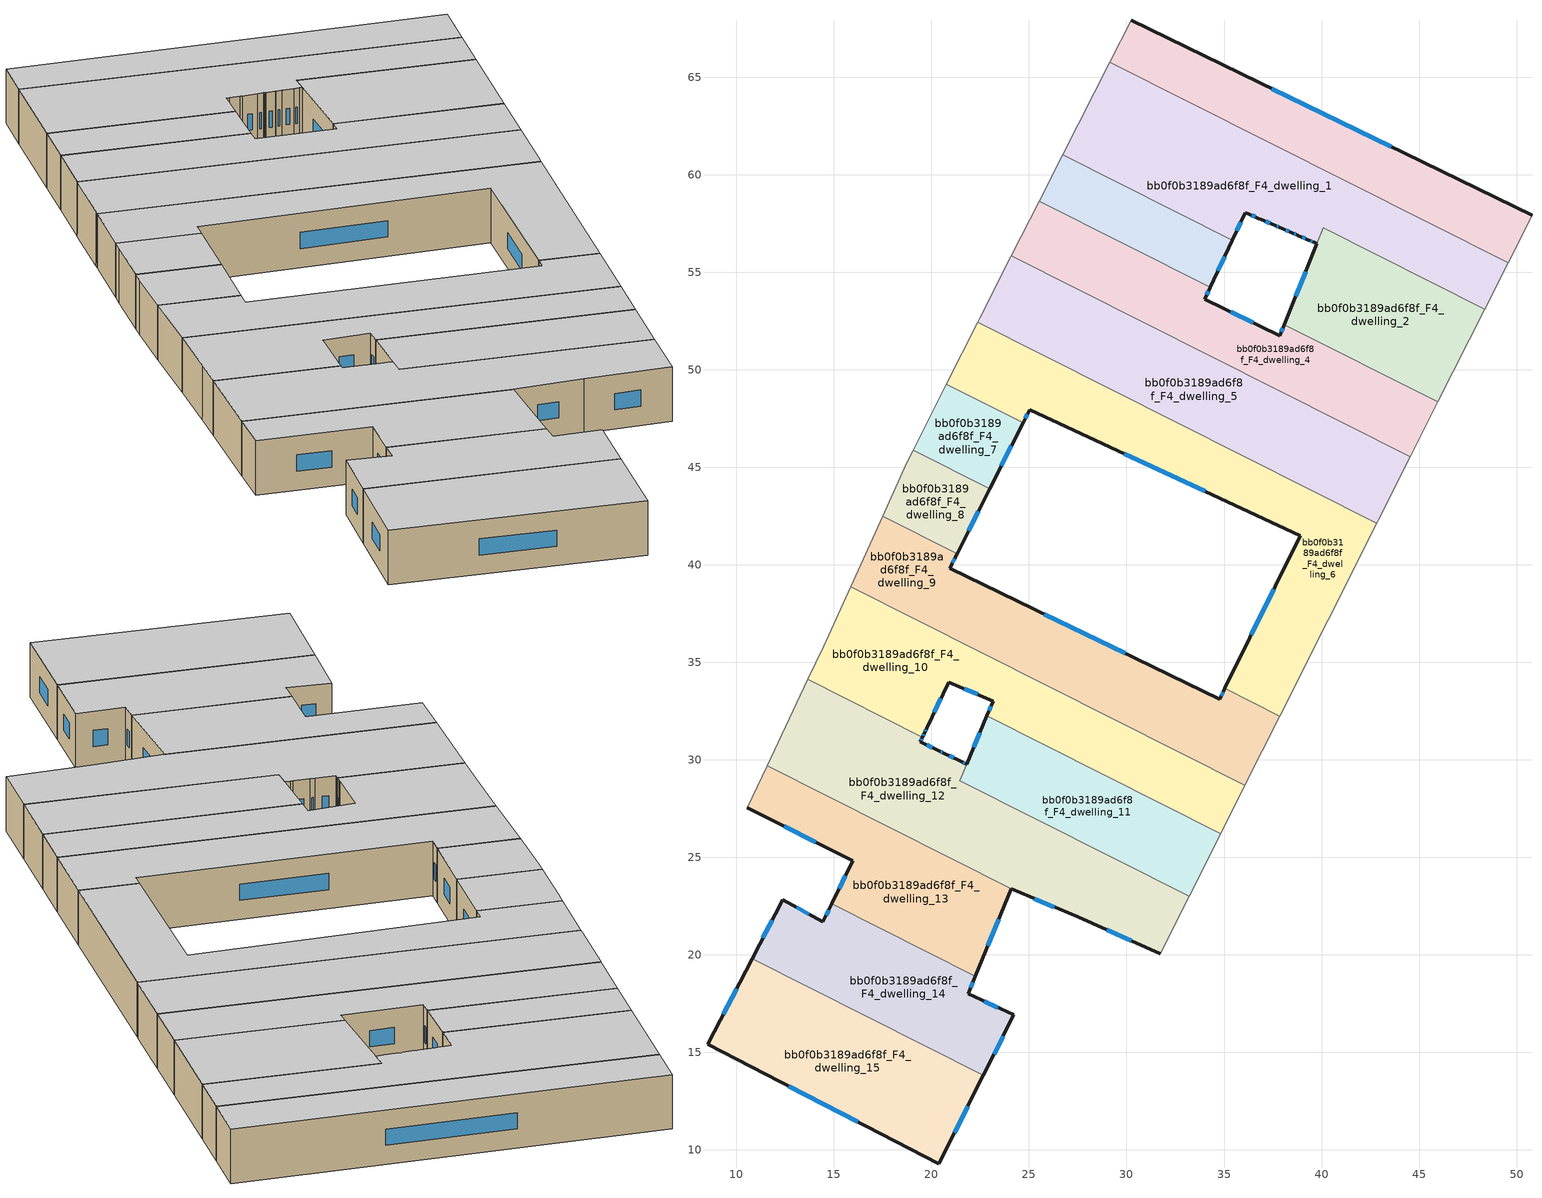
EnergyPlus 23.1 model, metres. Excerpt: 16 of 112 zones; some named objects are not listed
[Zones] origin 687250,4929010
bb0f0b3189ad6f8f_F4_dwelling_0
 floor to bb0f0b3189ad6f8f_F3_dwelling_0 (EU_floor_Construction): 50.79,57.92 49.56,55.48 29.14,65.77 30.23,67.92 z12
 wall outside (EU_wall_Construction): 50.79,57.92 30.23,67.92 z12:15
 wall to bb0f0b3189ad6f8f_F4_dwelling_1 (EU_wall_Construction): 29.14,65.77 49.56,55.48 z12:15
 wall adiabatic (EU_wall_Construction): 30.23,67.92 29.14,65.77 / 49.56,55.48 50.79,57.92 z12:15
 window (EU_Window_Construction): 43.59,61.43 37.44,64.42 z13.05:13.95
 ceiling to bb0f0b3189ad6f8f_F5_dwelling_0 (EU_floor_Construction): 49.56,55.48 50.79,57.92 30.23,67.92 29.14,65.77 z15
bb0f0b3189ad6f8f_F4_dwelling_1
 floor to bb0f0b3189ad6f8f_F3_dwelling_1 (EU_floor_Construction): 49.56,55.48 48.37,53.1 40.08,57.27 39.76,56.47 39.63,56.53 39.35,56.65 38.81,56.88 38.8,56.89 38.77,56.9 38.52,57.01 38.47,57.03 38.01,57.23 37.97,57.24 37.96,57.25 37.89,57.28 37.61,57.4 36.87,57.72 36.78,57.75 36.23,57.99 36.09,58.05 35.43,56.64 26.73,61.01 29.14,65.77 z12
 wall outside (EU_wall_Construction): 35.43,56.64 36.09,58.05 36.23,57.99 36.78,57.75 36.87,57.72 37.61,57.4 37.89,57.28 37.96,57.25 37.97,57.24 38.01,57.23 38.47,57.03 38.52,57.01 38.77,56.9 38.8,56.89 38.81,56.88 39.35,56.65 39.63,56.53 39.76,56.47 z12:15
 wall to bb0f0b3189ad6f8f_F4_dwelling_3 (EU_wall_Construction): 26.73,61.01 35.43,56.64 z12:15
 wall adiabatic (EU_wall_Construction): 29.14,65.77 26.73,61.01 / 48.37,53.1 49.56,55.48 z12:15
 wall to bb0f0b3189ad6f8f_F4_dwelling_2 (EU_wall_Construction): 40.09,57.27 48.37,53.1 / 39.76,56.47 40.08,57.27 z12:15
 window (EU_Window_Construction): 38.61,56.97 38.68,56.94 / 38.17,57.16 38.31,57.1 / 37.71,57.36 37.79,57.32 / 37.13,57.61 37.35,57.51 / 36.43,57.91 36.59,57.84 / 35.66,57.13 35.86,57.56 / 39.45,56.61 39.53,56.57 / 39,56.8 39.16,56.73 z13.05:13.95
 ceiling to bb0f0b3189ad6f8f_F5_dwelling_1 (EU_floor_Construction): 48.37,53.1 49.56,55.48 29.14,65.77 26.73,61.01 35.43,56.64 36.09,58.05 36.23,57.99 36.78,57.75 36.87,57.72 37.61,57.4 37.89,57.28 37.96,57.25 37.97,57.24 38.01,57.23 38.47,57.03 38.52,57.01 38.77,56.9 38.8,56.89 38.81,56.88 39.35,56.65 39.63,56.53 39.76,56.47 40.08,57.27 z15
bb0f0b3189ad6f8f_F4_dwelling_10
 floor to bb0f0b3189ad6f8f_F3_dwelling_10 (EU_floor_Construction): 36.07,28.69 34.82,26.21 22.84,32.24 23.16,33.01 20.87,33.97 19.75,31.62 19.65,31.39 19.54,31.16 13.66,34.13 14.46,35.83 15.85,38.88 z12
 wall outside (EU_wall_Construction): 19.54,31.16 19.65,31.39 19.75,31.62 20.87,33.97 23.16,33.01 22.84,32.24 z12:15
 wall adiabatic (EU_wall_Construction): 15.85,38.88 14.46,35.83 13.66,34.13 / 34.82,26.21 36.07,28.69 z12:15
 wall to bb0f0b3189ad6f8f_F4_dwelling_9 (EU_wall_Construction): 36.07,28.69 15.85,38.88 z12:15
 wall to bb0f0b3189ad6f8f_F4_dwelling_11 (EU_wall_Construction): 22.84,32.24 34.82,26.21 z12:15
 wall to bb0f0b3189ad6f8f_F4_dwelling_12 (EU_wall_Construction): 13.66,34.13 19.54,31.16 z12:15
 window (EU_Window_Construction): 23.05,32.74 22.95,32.51 / 21.68,33.64 22.36,33.35 / 20.15,32.44 20.48,33.15 / 19.68,31.47 19.72,31.54 / 19.58,31.24 19.61,31.31 z13.05:13.95
 ceiling to bb0f0b3189ad6f8f_F5_dwelling_10 (EU_floor_Construction): 34.82,26.21 36.07,28.69 15.85,38.88 14.46,35.83 13.66,34.13 19.54,31.16 19.65,31.39 19.75,31.62 20.87,33.97 23.16,33.01 22.84,32.24 z15
bb0f0b3189ad6f8f_F4_dwelling_11
 floor to bb0f0b3189ad6f8f_F3_dwelling_11 (EU_floor_Construction): 34.82,26.21 33.21,23 21.45,28.93 22.84,32.24 z12
 wall outside (EU_wall_Construction): 22.84,32.24 21.81,29.78 z12:15
 wall adiabatic (EU_wall_Construction): 33.21,23 34.82,26.21 z12:15
 wall to bb0f0b3189ad6f8f_F4_dwelling_12 (EU_wall_Construction): 21.8,29.77 21.45,28.93 33.21,23 z12:15
 window (EU_Window_Construction): 22.48,31.38 22.17,30.64 z13.05:13.95
 ceiling to bb0f0b3189ad6f8f_F5_dwelling_11 (EU_floor_Construction): 33.21,23 34.82,26.21 22.84,32.24 21.45,28.93 z15
bb0f0b3189ad6f8f_F4_dwelling_12
 floor to bb0f0b3189ad6f8f_F3_dwelling_12 (EU_floor_Construction): 33.21,23 31.72,20.05 27.49,21.94 24.08,23.38 11.57,29.69 13.66,34.13 19.54,31.16 19.42,30.92 20.37,30.47 20.64,30.34 21.4,29.97 21.55,29.89 21.8,29.77 21.45,28.93 z12
 wall outside (EU_wall_Construction): 24.08,23.38 27.49,21.94 31.72,20.05 / 21.8,29.77 21.55,29.89 21.4,29.97 20.64,30.34 20.37,30.47 19.42,30.92 19.54,31.16 z12:15
 wall adiabatic (EU_wall_Construction): 31.72,20.05 33.21,23 / 13.66,34.13 11.57,29.69 z12:15
 wall to bb0f0b3189ad6f8f_F4_dwelling_13 (EU_wall_Construction): 11.57,29.69 24.08,23.38 z12:15
 window (EU_Window_Construction): 28.98,21.28 30.24,20.71 / 25.28,22.88 26.3,22.45 / 19.46,31.01 19.5,31.08 / 20.04,30.63 19.76,30.76 / 20.54,30.38 20.46,30.42 / 21.13,30.1 20.91,30.21 / 21.72,29.82 21.64,29.85 z13.05:13.95
 ceiling to bb0f0b3189ad6f8f_F5_dwelling_12 (EU_floor_Construction): 31.72,20.05 33.21,23 21.45,28.93 21.8,29.77 21.55,29.89 21.4,29.97 20.64,30.34 20.37,30.47 19.42,30.92 19.54,31.16 13.66,34.13 11.57,29.69 24.08,23.38 27.49,21.94 z15
bb0f0b3189ad6f8f_F4_dwelling_13
 floor to bb0f0b3189ad6f8f_F3_dwelling_13 (EU_floor_Construction): 24.08,23.38 22.25,18.9 14.89,22.61 15.96,24.81 10.55,27.54 11.57,29.69 z12
 wall outside (EU_wall_Construction): 10.55,27.54 15.96,24.81 14.89,22.61 / 22.25,18.9 24.08,23.38 z12:15
 wall adiabatic (EU_wall_Construction): 11.57,29.69 10.55,27.54 z12:15
 wall to bb0f0b3189ad6f8f_F4_dwelling_14 (EU_wall_Construction): 14.89,22.61 22.25,18.9 z12:15
 window (EU_Window_Construction): 12.45,26.59 14.07,25.77 / 22.89,20.47 23.44,21.81 / 15.59,24.04 15.26,23.38 z13.05:13.95
 ceiling to bb0f0b3189ad6f8f_F5_dwelling_13 (EU_floor_Construction): 22.25,18.9 24.08,23.38 11.57,29.69 10.55,27.54 15.96,24.81 14.89,22.61 z15
bb0f0b3189ad6f8f_F4_dwelling_14
 floor to bb0f0b3189ad6f8f_F3_dwelling_14 (EU_floor_Construction): 22.25,18.9 21.88,18 24.21,16.91 22.67,13.83 10.81,19.8 12.38,22.82 14.43,21.69 14.89,22.61 z12
 wall outside (EU_wall_Construction): 14.89,22.61 14.43,21.69 12.38,22.82 10.81,19.8 / 22.67,13.83 24.21,16.91 21.88,18 22.25,18.9 z12:15
 wall to bb0f0b3189ad6f8f_F4_dwelling_15 (EU_wall_Construction): 10.81,19.8 22.67,13.83 z12:15
 window (EU_Window_Construction): 11.83,21.76 11.36,20.86 / 13.72,22.09 13.1,22.43 / 14.73,22.29 14.59,22.02 / 22.01,18.32 22.12,18.59 / 23.4,17.3 22.7,17.62 / 23.21,14.91 23.67,15.83 z13.05:13.95
 ceiling to bb0f0b3189ad6f8f_F5_dwelling_14 (EU_floor_Construction): 22.67,13.83 24.21,16.91 21.88,18 22.25,18.9 14.89,22.61 14.43,21.69 12.38,22.82 10.81,19.8 z15
bb0f0b3189ad6f8f_F4_dwelling_15
 floor to bb0f0b3189ad6f8f_F3_dwelling_15 (EU_floor_Construction): 22.67,13.83 20.38,9.28 8.51,15.4 10.81,19.8 z12
 wall outside (EU_wall_Construction): 10.81,19.8 8.51,15.4 20.38,9.28 22.67,13.83 z12:15
 window (EU_Window_Construction): 21.18,10.88 21.87,12.23 / 12.68,13.26 16.22,11.43 / 10,18.26 9.32,16.95 z13.05:13.95
 ceiling to bb0f0b3189ad6f8f_F5_dwelling_15 (EU_floor_Construction): 20.38,9.28 22.67,13.83 10.81,19.8 8.51,15.4 z15
bb0f0b3189ad6f8f_F4_dwelling_2
 floor to bb0f0b3189ad6f8f_F3_dwelling_2 (EU_floor_Construction): 48.37,53.1 45.97,48.35 38.09,52.32 40.09,57.27 z12
 wall outside (EU_wall_Construction): 39.77,56.47 38.09,52.32 z12:15
 wall to bb0f0b3189ad6f8f_F4_dwelling_4 (EU_wall_Construction): 38.09,52.32 45.97,48.35 z12:15
 wall adiabatic (EU_wall_Construction): 45.97,48.35 48.37,53.1 z12:15
 window (EU_Window_Construction): 39.18,55.01 38.68,53.77 z13.05:13.95
 ceiling to bb0f0b3189ad6f8f_F5_dwelling_2 (EU_floor_Construction): 45.97,48.35 48.37,53.1 40.09,57.27 38.09,52.32 z15
bb0f0b3189ad6f8f_F4_dwelling_3
 floor to bb0f0b3189ad6f8f_F3_dwelling_3 (EU_floor_Construction): 35.43,56.64 34.29,54.23 25.53,58.64 26.73,61.01 z12
 wall outside (EU_wall_Construction): 34.29,54.23 35.43,56.64 z12:15
 wall to bb0f0b3189ad6f8f_F4_dwelling_4 (EU_wall_Construction): 25.53,58.64 34.29,54.23 z12:15
 wall adiabatic (EU_wall_Construction): 26.73,61.01 25.53,58.64 z12:15
 window (EU_Window_Construction): 34.69,55.07 35.03,55.79 z13.05:13.95
 ceiling to bb0f0b3189ad6f8f_F5_dwelling_3 (EU_floor_Construction): 34.29,54.23 35.43,56.64 26.73,61.01 25.53,58.64 z15
bb0f0b3189ad6f8f_F4_dwelling_4
 floor to bb0f0b3189ad6f8f_F3_dwelling_4 (EU_floor_Construction): 38.09,52.32 45.97,48.35 44.56,45.54 24.1,55.84 25.53,58.64 34.29,54.23 34,53.62 37.86,51.74 z12
 wall outside (EU_wall_Construction): 38.09,52.32 37.86,51.74 34,53.62 34.29,54.23 z12:15
 wall adiabatic (EU_wall_Construction): 44.56,45.54 45.97,48.35 / 25.53,58.64 24.1,55.84 z12:15
 wall to bb0f0b3189ad6f8f_F4_dwelling_5 (EU_wall_Construction): 24.1,55.84 44.56,45.54 z12:15
 window (EU_Window_Construction): 36.51,52.4 35.36,52.96 / 38.01,52.11 37.94,51.94 / 34.1,53.84 34.19,54.02 z13.05:13.95
 ceiling to bb0f0b3189ad6f8f_F5_dwelling_4 (EU_floor_Construction): 44.56,45.54 45.97,48.35 38.09,52.32 37.86,51.74 34,53.62 34.29,54.23 25.53,58.64 24.1,55.84 z15
bb0f0b3189ad6f8f_F4_dwelling_5
 floor to bb0f0b3189ad6f8f_F3_dwelling_5 (EU_floor_Construction): 44.56,45.54 42.95,42.34 42.83,42.12 22.37,52.42 22.48,52.65 24.07,55.78 24.1,55.84 z12
 wall adiabatic (EU_wall_Construction): 24.1,55.84 24.07,55.78 22.48,52.65 22.37,52.42 / 42.83,42.12 42.95,42.34 44.56,45.54 z12:15
 wall to bb0f0b3189ad6f8f_F4_dwelling_6 (EU_wall_Construction): 22.37,52.42 42.83,42.12 z12:15
 ceiling to bb0f0b3189ad6f8f_F5_dwelling_5 (EU_floor_Construction): 42.95,42.34 44.56,45.54 24.1,55.84 24.07,55.78 22.48,52.65 22.37,52.42 42.83,42.12 z15
bb0f0b3189ad6f8f_F4_dwelling_6
 floor to bb0f0b3189ad6f8f_F3_dwelling_6 (EU_floor_Construction): 42.83,42.12 37.86,32.24 35.05,33.66 38.9,41.49 25.03,47.95 24.69,47.28 20.77,49.26 22.37,52.42 z12
 wall outside (EU_wall_Construction): 24.69,47.28 25.03,47.95 38.9,41.49 35.05,33.66 z12:15
 wall to bb0f0b3189ad6f8f_F4_dwelling_7 (EU_wall_Construction): 20.77,49.26 24.69,47.28 z12:15
 wall adiabatic (EU_wall_Construction): 22.37,52.42 20.77,49.26 / 37.86,32.24 42.83,42.12 z12:15
 wall to bb0f0b3189ad6f8f_F4_dwelling_9 (EU_wall_Construction): 35.05,33.66 37.86,32.24 z12:15
 window (EU_Window_Construction): 37.55,38.74 36.4,36.4 / 29.9,45.69 34.04,43.76 / 24.81,47.51 24.91,47.72 z13.05:13.95
 ceiling to bb0f0b3189ad6f8f_F5_dwelling_6 (EU_floor_Construction): 37.86,32.24 42.83,42.12 22.37,52.42 20.77,49.26 24.69,47.28 25.03,47.95 38.9,41.49 35.05,33.66 z15
bb0f0b3189ad6f8f_F4_dwelling_7
 floor to bb0f0b3189ad6f8f_F3_dwelling_7 (EU_floor_Construction): 24.69,47.28 22.99,43.89 19.06,45.87 20.45,48.64 20.77,49.26 z12
 wall outside (EU_wall_Construction): 22.99,43.89 24.69,47.28 z12:15
 wall to bb0f0b3189ad6f8f_F4_dwelling_8 (EU_wall_Construction): 19.06,45.87 22.99,43.89 z12:15
 wall adiabatic (EU_wall_Construction): 20.77,49.26 20.45,48.64 19.06,45.87 z12:15
 window (EU_Window_Construction): 23.59,45.08 24.1,46.09 z13.05:13.95
 ceiling to bb0f0b3189ad6f8f_F5_dwelling_7 (EU_floor_Construction): 22.99,43.89 24.69,47.28 20.77,49.26 20.45,48.64 19.06,45.87 z15
bb0f0b3189ad6f8f_F4_dwelling_8
 floor to bb0f0b3189ad6f8f_F3_dwelling_8 (EU_floor_Construction): 22.99,43.89 21.32,40.57 17.49,42.5 18.73,45.22 19.06,45.87 z12
 wall outside (EU_wall_Construction): 21.32,40.57 22.99,43.89 z12:15
 wall to bb0f0b3189ad6f8f_F4_dwelling_9 (EU_wall_Construction): 17.49,42.5 21.32,40.57 z12:15
 wall adiabatic (EU_wall_Construction): 19.06,45.87 18.73,45.22 17.49,42.5 z12:15
 window (EU_Window_Construction): 21.9,41.74 22.4,42.73 z13.05:13.95
 ceiling to bb0f0b3189ad6f8f_F5_dwelling_8 (EU_floor_Construction): 21.32,40.57 22.99,43.89 19.06,45.87 18.73,45.22 17.49,42.5 z15
bb0f0b3189ad6f8f_F4_dwelling_9
 floor to bb0f0b3189ad6f8f_F3_dwelling_9 (EU_floor_Construction): 35.05,33.66 37.86,32.24 36.07,28.69 15.85,38.88 17.49,42.5 21.32,40.57 20.94,39.83 34.77,33.09 z12
 wall outside (EU_wall_Construction): 35.05,33.66 34.77,33.09 20.94,39.83 21.32,40.57 z12:15
 wall adiabatic (EU_wall_Construction): 36.07,28.69 37.86,32.24 / 17.49,42.5 15.85,38.88 z12:15
 window (EU_Window_Construction): 21.07,40.09 21.19,40.31 / 29.92,35.46 25.79,37.47 / 34.95,33.46 34.87,33.29 z13.05:13.95
 ceiling to bb0f0b3189ad6f8f_F5_dwelling_9 (EU_floor_Construction): 36.07,28.69 37.86,32.24 35.05,33.66 34.77,33.09 20.94,39.83 21.32,40.57 17.49,42.5 15.85,38.88 z15
[Building]
EU S2 Campaign: North Axis=0; Terrain=City; Solar Distribution=FullExterior
[Site:Location]
Bologna: Latitude=44.5; Longitude=11.25; Time Zone=1; Elevation=37
[SizingPeriod:WeatherFileDays]
AnnualSizingPeriod: Begin Month=1; Begin Day of Month=1; End Month=12; End Day of Month=31; Day of Week for Start Day=Monday; Use Weather File Daylight Saving Period=No; Use Weather File Rain and Snow Indicators=No
[MATERIAL]
EU_InternalMass_Material: Roughness=MediumRough; Thickness=0.1; Conductivity=1; Density=1800; Specific Heat=900; Thermal Absorptance=0.9; Solar Absorptance=0.7; Visible Absorptance=0.7
[MATERIAL:NOMASS] Roughness=MediumRough; Thermal Absorptance=0.9; Solar Absorptance=0.7; Visible Absorptance=0.7
Name | Thermal Resistance
EU_wall_NoMass | 0.890213
EU_floor_NoMass | 0.79516
[WINDOWMATERIAL:SIMPLEGLAZINGSYSTEM]
EU_Window_SimpleGlazing: UFactor=4.49146; Solar Heat Gain Coefficient=0.85; Visible Transmittance=0.85
[CONSTRUCTION]
EU_wall_Construction: EU_wall_NoMass
EU_floor_Construction: EU_floor_NoMass
EU_Window_Construction: EU_Window_SimpleGlazing
EU_InternalMass_Construction: EU_InternalMass_Material
[ZONE] Type=1; Multiplier=1; Ceiling Height=autocalculate; Floor Area=autocalculate; Part of Total Floor Area=Yes
Name | Volume
bb0f0b3189ad6f8f_F4_dwelling_0 | 176.654
bb0f0b3189ad6f8f_F4_dwelling_1 | 271.849
bb0f0b3189ad6f8f_F4_dwelling_10 | 231.152
bb0f0b3189ad6f8f_F4_dwelling_11 | 143.089
bb0f0b3189ad6f8f_F4_dwelling_12 | 276.24
bb0f0b3189ad6f8f_F4_dwelling_13 | 160.329
bb0f0b3189ad6f8f_F4_dwelling_14 | 158.539
bb0f0b3189ad6f8f_F4_dwelling_15 | 200.585
bb0f0b3189ad6f8f_F4_dwelling_2 | 144.383
bb0f0b3189ad6f8f_F4_dwelling_3 | 77.9421
bb0f0b3189ad6f8f_F4_dwelling_4 | 207.989
bb0f0b3189ad6f8f_F4_dwelling_5 | 263.098
bb0f0b3189ad6f8f_F4_dwelling_6 | 270.262
bb0f0b3189ad6f8f_F4_dwelling_7 | 49.99
bb0f0b3189ad6f8f_F4_dwelling_8 | 48.5354
bb0f0b3189ad6f8f_F4_dwelling_9 | 237.343
[INTERNALMASS] Construction=EU_InternalMass_Construction
Name | Zone or ZoneList | Surface Area
bb0f0b3189ad6f8f_F4_dwelling_0_EU_InternalMass | bb0f0b3189ad6f8f_F4_dwelling_0 | 58.8848
bb0f0b3189ad6f8f_F4_dwelling_1_EU_InternalMass | bb0f0b3189ad6f8f_F4_dwelling_1 | 90.6158
bb0f0b3189ad6f8f_F4_dwelling_2_EU_InternalMass | bb0f0b3189ad6f8f_F4_dwelling_2 | 48.1414
bb0f0b3189ad6f8f_F4_dwelling_3_EU_InternalMass | bb0f0b3189ad6f8f_F4_dwelling_3 | 25.9804
bb0f0b3189ad6f8f_F4_dwelling_4_EU_InternalMass | bb0f0b3189ad6f8f_F4_dwelling_4 | 69.3304
bb0f0b3189ad6f8f_F4_dwelling_5_EU_InternalMass | bb0f0b3189ad6f8f_F4_dwelling_5 | 87.6939
bb0f0b3189ad6f8f_F4_dwelling_6_EU_InternalMass | bb0f0b3189ad6f8f_F4_dwelling_6 | 90.0911
bb0f0b3189ad6f8f_F4_dwelling_7_EU_InternalMass | bb0f0b3189ad6f8f_F4_dwelling_7 | 16.6637
bb0f0b3189ad6f8f_F4_dwelling_8_EU_InternalMass | bb0f0b3189ad6f8f_F4_dwelling_8 | 16.1785
bb0f0b3189ad6f8f_F4_dwelling_9_EU_InternalMass | bb0f0b3189ad6f8f_F4_dwelling_9 | 79.1109
bb0f0b3189ad6f8f_F4_dwelling_10_EU_InternalMass | bb0f0b3189ad6f8f_F4_dwelling_10 | 77.0522
bb0f0b3189ad6f8f_F4_dwelling_11_EU_InternalMass | bb0f0b3189ad6f8f_F4_dwelling_11 | 47.6966
bb0f0b3189ad6f8f_F4_dwelling_12_EU_InternalMass | bb0f0b3189ad6f8f_F4_dwelling_12 | 92.0785
bb0f0b3189ad6f8f_F4_dwelling_13_EU_InternalMass | bb0f0b3189ad6f8f_F4_dwelling_13 | 53.4428
bb0f0b3189ad6f8f_F4_dwelling_14_EU_InternalMass | bb0f0b3189ad6f8f_F4_dwelling_14 | 52.8464
bb0f0b3189ad6f8f_F4_dwelling_15_EU_InternalMass | bb0f0b3189ad6f8f_F4_dwelling_15 | 66.8616
[OTHEREQUIPMENT] Fuel Type=Electricity; Design Level Calculation Method=Watts/Area; Power per Zone Floor Area=1; Fraction Latent=0; Fraction Radiant=0; Fraction Lost=0; Carbon Dioxide Generation Rate=0; EndUse Subcategory=EU_Step8_InternalGains
Name | Zone or ZoneList or Space or SpaceList | Schedule
EU_Step8_InternalGain_bb0f0b3189ad6f8f_F4_dwelling_0_f000 | bb0f0b3189ad6f8f_F4_dwelling_0 | EU_Step8_GainSchedule_bb0f0b3189ad6f8f_F4_dwelling_0_f000
EU_Step8_InternalGain_bb0f0b3189ad6f8f_F4_dwelling_1_f000 | bb0f0b3189ad6f8f_F4_dwelling_1 | EU_Step8_GainSchedule_bb0f0b3189ad6f8f_F4_dwelling_1_f000
EU_Step8_InternalGain_bb0f0b3189ad6f8f_F4_dwelling_2_f000 | bb0f0b3189ad6f8f_F4_dwelling_2 | EU_Step8_GainSchedule_bb0f0b3189ad6f8f_F4_dwelling_2_f000
EU_Step8_InternalGain_bb0f0b3189ad6f8f_F4_dwelling_3_f000 | bb0f0b3189ad6f8f_F4_dwelling_3 | EU_Step8_GainSchedule_bb0f0b3189ad6f8f_F4_dwelling_3_f000
EU_Step8_InternalGain_bb0f0b3189ad6f8f_F4_dwelling_4_f000 | bb0f0b3189ad6f8f_F4_dwelling_4 | EU_Step8_GainSchedule_bb0f0b3189ad6f8f_F4_dwelling_4_f000
EU_Step8_InternalGain_bb0f0b3189ad6f8f_F4_dwelling_5_f000 | bb0f0b3189ad6f8f_F4_dwelling_5 | EU_Step8_GainSchedule_bb0f0b3189ad6f8f_F4_dwelling_5_f000
EU_Step8_InternalGain_bb0f0b3189ad6f8f_F4_dwelling_6_f000 | bb0f0b3189ad6f8f_F4_dwelling_6 | EU_Step8_GainSchedule_bb0f0b3189ad6f8f_F4_dwelling_6_f000
EU_Step8_InternalGain_bb0f0b3189ad6f8f_F4_dwelling_7_f000 | bb0f0b3189ad6f8f_F4_dwelling_7 | EU_Step8_GainSchedule_bb0f0b3189ad6f8f_F4_dwelling_7_f000
EU_Step8_InternalGain_bb0f0b3189ad6f8f_F4_dwelling_8_f000 | bb0f0b3189ad6f8f_F4_dwelling_8 | EU_Step8_GainSchedule_bb0f0b3189ad6f8f_F4_dwelling_8_f000
EU_Step8_InternalGain_bb0f0b3189ad6f8f_F4_dwelling_9_f000 | bb0f0b3189ad6f8f_F4_dwelling_9 | EU_Step8_GainSchedule_bb0f0b3189ad6f8f_F4_dwelling_9_f000
EU_Step8_InternalGain_bb0f0b3189ad6f8f_F4_dwelling_10_f000 | bb0f0b3189ad6f8f_F4_dwelling_10 | EU_Step8_GainSchedule_bb0f0b3189ad6f8f_F4_dwelling_10_f000
EU_Step8_InternalGain_bb0f0b3189ad6f8f_F4_dwelling_11_f000 | bb0f0b3189ad6f8f_F4_dwelling_11 | EU_Step8_GainSchedule_bb0f0b3189ad6f8f_F4_dwelling_11_f000
EU_Step8_InternalGain_bb0f0b3189ad6f8f_F4_dwelling_12_f000 | bb0f0b3189ad6f8f_F4_dwelling_12 | EU_Step8_GainSchedule_bb0f0b3189ad6f8f_F4_dwelling_12_f000
EU_Step8_InternalGain_bb0f0b3189ad6f8f_F4_dwelling_13_f000 | bb0f0b3189ad6f8f_F4_dwelling_13 | EU_Step8_GainSchedule_bb0f0b3189ad6f8f_F4_dwelling_13_f000
EU_Step8_InternalGain_bb0f0b3189ad6f8f_F4_dwelling_14_f000 | bb0f0b3189ad6f8f_F4_dwelling_14 | EU_Step8_GainSchedule_bb0f0b3189ad6f8f_F4_dwelling_14_f000
EU_Step8_InternalGain_bb0f0b3189ad6f8f_F4_dwelling_15_f000 | bb0f0b3189ad6f8f_F4_dwelling_15 | EU_Step8_GainSchedule_bb0f0b3189ad6f8f_F4_dwelling_15_f000
[ZONEVENTILATION:DESIGNFLOWRATE] Schedule=EU_AlwaysOn; Design Flow Rate Calculation Method=AirChanges/Hour; Air Changes per Hour=0.718634; Ventilation Type=Natural; Fan Pressure Rise=0; Fan Total Efficiency=1; Constant Term Coefficient=1; Temperature Term Coefficient=0; Velocity Term Coefficient=0; Velocity Squared Term Coefficient=0; Minimum Indoor Temperature=-100; Maximum Indoor Temperature=100; Delta Temperature=-100; Minimum Outdoor Temperature=-100; Maximum Outdoor Temperature=100; Maximum Wind Speed=40
Name | Zone or ZoneList or Space or SpaceList
EU_ConstantAir_bb0f0b3189ad6f8f_F4_dwelling_0 | bb0f0b3189ad6f8f_F4_dwelling_0
EU_ConstantAir_bb0f0b3189ad6f8f_F4_dwelling_1 | bb0f0b3189ad6f8f_F4_dwelling_1
EU_ConstantAir_bb0f0b3189ad6f8f_F4_dwelling_2 | bb0f0b3189ad6f8f_F4_dwelling_2
EU_ConstantAir_bb0f0b3189ad6f8f_F4_dwelling_3 | bb0f0b3189ad6f8f_F4_dwelling_3
EU_ConstantAir_bb0f0b3189ad6f8f_F4_dwelling_4 | bb0f0b3189ad6f8f_F4_dwelling_4
EU_ConstantAir_bb0f0b3189ad6f8f_F4_dwelling_5 | bb0f0b3189ad6f8f_F4_dwelling_5
EU_ConstantAir_bb0f0b3189ad6f8f_F4_dwelling_6 | bb0f0b3189ad6f8f_F4_dwelling_6
EU_ConstantAir_bb0f0b3189ad6f8f_F4_dwelling_7 | bb0f0b3189ad6f8f_F4_dwelling_7
EU_ConstantAir_bb0f0b3189ad6f8f_F4_dwelling_8 | bb0f0b3189ad6f8f_F4_dwelling_8
EU_ConstantAir_bb0f0b3189ad6f8f_F4_dwelling_9 | bb0f0b3189ad6f8f_F4_dwelling_9
EU_ConstantAir_bb0f0b3189ad6f8f_F4_dwelling_10 | bb0f0b3189ad6f8f_F4_dwelling_10
EU_ConstantAir_bb0f0b3189ad6f8f_F4_dwelling_11 | bb0f0b3189ad6f8f_F4_dwelling_11
EU_ConstantAir_bb0f0b3189ad6f8f_F4_dwelling_12 | bb0f0b3189ad6f8f_F4_dwelling_12
EU_ConstantAir_bb0f0b3189ad6f8f_F4_dwelling_13 | bb0f0b3189ad6f8f_F4_dwelling_13
EU_ConstantAir_bb0f0b3189ad6f8f_F4_dwelling_14 | bb0f0b3189ad6f8f_F4_dwelling_14
EU_ConstantAir_bb0f0b3189ad6f8f_F4_dwelling_15 | bb0f0b3189ad6f8f_F4_dwelling_15
[HVACTEMPLATE:ZONE:IDEALLOADSAIRSYSTEM] System Availability Schedule=EU_AlwaysOn; Maximum Heating Supply Air Temperature=50; Minimum Cooling Supply Air Temperature=13; Maximum Heating Supply Air Humidity Ratio=0.0156; Minimum Cooling Supply Air Humidity Ratio=0.0077; Heating Limit=NoLimit; Cooling Limit=NoLimit; Heating Availability Schedule=EU_AlwaysOn; Cooling Availability Schedule=EU_CoolingOff; Dehumidification Control Type=ConstantSensibleHeatRatio; Cooling Sensible Heat Ratio=0.7; Dehumidification Setpoint=60; Humidification Control Type=None; Humidification Setpoint=30; Outdoor Air Method=None; Outdoor Air Flow Rate per Person=0.00944; Outdoor Air Flow Rate per Zone Floor Area=0; Outdoor Air Flow Rate per Zone=0; Demand Controlled Ventilation Type=None; Outdoor Air Economizer Type=NoEconomizer; Heat Recovery Type=None; Sensible Heat Recovery Effectiveness=0.7; Latent Heat Recovery Effectiveness=0.65
Name | Template Thermostat
bb0f0b3189ad6f8f_F4_dwelling_0 | EU_HeatOnly_bb0f0b3189ad6f8f_F4_dwelling_0
bb0f0b3189ad6f8f_F4_dwelling_1 | EU_HeatOnly_bb0f0b3189ad6f8f_F4_dwelling_1
bb0f0b3189ad6f8f_F4_dwelling_2 | EU_HeatOnly_bb0f0b3189ad6f8f_F4_dwelling_2
bb0f0b3189ad6f8f_F4_dwelling_3 | EU_HeatOnly_bb0f0b3189ad6f8f_F4_dwelling_3
bb0f0b3189ad6f8f_F4_dwelling_4 | EU_HeatOnly_bb0f0b3189ad6f8f_F4_dwelling_4
bb0f0b3189ad6f8f_F4_dwelling_5 | EU_HeatOnly_bb0f0b3189ad6f8f_F4_dwelling_5
bb0f0b3189ad6f8f_F4_dwelling_6 | EU_HeatOnly_bb0f0b3189ad6f8f_F4_dwelling_6
bb0f0b3189ad6f8f_F4_dwelling_7 | EU_HeatOnly_bb0f0b3189ad6f8f_F4_dwelling_7
bb0f0b3189ad6f8f_F4_dwelling_8 | EU_HeatOnly_bb0f0b3189ad6f8f_F4_dwelling_8
bb0f0b3189ad6f8f_F4_dwelling_9 | EU_HeatOnly_bb0f0b3189ad6f8f_F4_dwelling_9
bb0f0b3189ad6f8f_F4_dwelling_10 | EU_HeatOnly_bb0f0b3189ad6f8f_F4_dwelling_10
bb0f0b3189ad6f8f_F4_dwelling_11 | EU_HeatOnly_bb0f0b3189ad6f8f_F4_dwelling_11
bb0f0b3189ad6f8f_F4_dwelling_12 | EU_HeatOnly_bb0f0b3189ad6f8f_F4_dwelling_12
bb0f0b3189ad6f8f_F4_dwelling_13 | EU_HeatOnly_bb0f0b3189ad6f8f_F4_dwelling_13
bb0f0b3189ad6f8f_F4_dwelling_14 | EU_HeatOnly_bb0f0b3189ad6f8f_F4_dwelling_14
bb0f0b3189ad6f8f_F4_dwelling_15 | EU_HeatOnly_bb0f0b3189ad6f8f_F4_dwelling_15
[SIZING:ZONE] Zone Cooling Design Supply Air Temperature Input Method=SupplyAirTemperature; Zone Cooling Design Supply Air Temperature=13; Zone Heating Design Supply Air Temperature Input Method=SupplyAirTemperature; Zone Heating Design Supply Air Temperature=50; Zone Cooling Design Supply Air Humidity Ratio=0.008; Zone Heating Design Supply Air Humidity Ratio=0.008; Cooling Design Air Flow Method=DesignDay; Cooling Design Air Flow Rate=0; Cooling Minimum Air Flow per Zone Floor Area=0.000762; Cooling Minimum Air Flow=0; Cooling Minimum Air Flow Fraction=0.2; Heating Design Air Flow Method=DesignDay; Heating Design Air Flow Rate=0; Heating Maximum Air Flow per Zone Floor Area=0.002032; Heating Maximum Air Flow=0.141576; Heating Maximum Air Flow Fraction=0.3; Account for Dedicated Outdoor Air System=No; Dedicated Outdoor Air System Control Strategy=NeutralSupplyAir; Dedicated Outdoor Air Low Setpoint Temperature for Design=autosize; Dedicated Outdoor Air High Setpoint Temperature for Design=autosize; Zone Load Sizing Method=Sensible Load Only No Latent Load; Zone Latent Cooling Design Supply Air Humidity Ratio Input Method=HumidityRatioDifference; Zone Cooling Design Supply Air Humidity Ratio Difference=0.005; Zone Latent Heating Design Supply Air Humidity Ratio Input Method=HumidityRatioDifference; Zone Humidification Design Supply Air Humidity Ratio Difference=0.005
bb0f0b3189ad6f8f_F4_dwelling_0; bb0f0b3189ad6f8f_F4_dwelling_1; bb0f0b3189ad6f8f_F4_dwelling_2; bb0f0b3189ad6f8f_F4_dwelling_3; bb0f0b3189ad6f8f_F4_dwelling_4; bb0f0b3189ad6f8f_F4_dwelling_5; bb0f0b3189ad6f8f_F4_dwelling_6; bb0f0b3189ad6f8f_F4_dwelling_7; bb0f0b3189ad6f8f_F4_dwelling_8; bb0f0b3189ad6f8f_F4_dwelling_9; bb0f0b3189ad6f8f_F4_dwelling_10; bb0f0b3189ad6f8f_F4_dwelling_11; bb0f0b3189ad6f8f_F4_dwelling_12; bb0f0b3189ad6f8f_F4_dwelling_13; bb0f0b3189ad6f8f_F4_dwelling_14; bb0f0b3189ad6f8f_F4_dwelling_15
[SCHEDULE:CONSTANT]
Name | Hourly Value
EU_AlwaysOn | 1
EU_CoolingOff | 0
[SCHEDULE:FILE] Column Number=1; Rows to Skip at Top=0; Number of Hours of Data=8760; Column Separator=Comma; Interpolate to Timestep=No; Minutes per Item=60; Adjust Schedule for Daylight Savings=Yes
Name | File
EU_Step8_GainSchedule_bb0f0b3189ad6f8f_F4_dwelling_0_f000 | ../../schedules/bb0f0b3189ad6f8f/bb0f0b3189ad6f8f_F4_dwelling_0_f000_gain.csv
EU_Step8_GainSchedule_bb0f0b3189ad6f8f_F4_dwelling_1_f000 | ../../schedules/bb0f0b3189ad6f8f/bb0f0b3189ad6f8f_F4_dwelling_1_f000_gain.csv
EU_Step8_GainSchedule_bb0f0b3189ad6f8f_F4_dwelling_2_f000 | ../../schedules/bb0f0b3189ad6f8f/bb0f0b3189ad6f8f_F4_dwelling_2_f000_gain.csv
EU_Step8_GainSchedule_bb0f0b3189ad6f8f_F4_dwelling_3_f000 | ../../schedules/bb0f0b3189ad6f8f/bb0f0b3189ad6f8f_F4_dwelling_3_f000_gain.csv
EU_Step8_GainSchedule_bb0f0b3189ad6f8f_F4_dwelling_4_f000 | ../../schedules/bb0f0b3189ad6f8f/bb0f0b3189ad6f8f_F4_dwelling_4_f000_gain.csv
EU_Step8_GainSchedule_bb0f0b3189ad6f8f_F4_dwelling_5_f000 | ../../schedules/bb0f0b3189ad6f8f/bb0f0b3189ad6f8f_F4_dwelling_5_f000_gain.csv
EU_Step8_GainSchedule_bb0f0b3189ad6f8f_F4_dwelling_6_f000 | ../../schedules/bb0f0b3189ad6f8f/bb0f0b3189ad6f8f_F4_dwelling_6_f000_gain.csv
EU_Step8_GainSchedule_bb0f0b3189ad6f8f_F4_dwelling_7_f000 | ../../schedules/bb0f0b3189ad6f8f/bb0f0b3189ad6f8f_F4_dwelling_7_f000_gain.csv
EU_Step8_GainSchedule_bb0f0b3189ad6f8f_F4_dwelling_8_f000 | ../../schedules/bb0f0b3189ad6f8f/bb0f0b3189ad6f8f_F4_dwelling_8_f000_gain.csv
EU_Step8_GainSchedule_bb0f0b3189ad6f8f_F4_dwelling_9_f000 | ../../schedules/bb0f0b3189ad6f8f/bb0f0b3189ad6f8f_F4_dwelling_9_f000_gain.csv
EU_Step8_GainSchedule_bb0f0b3189ad6f8f_F4_dwelling_10_f000 | ../../schedules/bb0f0b3189ad6f8f/bb0f0b3189ad6f8f_F4_dwelling_10_f000_gain.csv
EU_Step8_GainSchedule_bb0f0b3189ad6f8f_F4_dwelling_11_f000 | ../../schedules/bb0f0b3189ad6f8f/bb0f0b3189ad6f8f_F4_dwelling_11_f000_gain.csv
EU_Step8_GainSchedule_bb0f0b3189ad6f8f_F4_dwelling_12_f000 | ../../schedules/bb0f0b3189ad6f8f/bb0f0b3189ad6f8f_F4_dwelling_12_f000_gain.csv
EU_Step8_GainSchedule_bb0f0b3189ad6f8f_F4_dwelling_13_f000 | ../../schedules/bb0f0b3189ad6f8f/bb0f0b3189ad6f8f_F4_dwelling_13_f000_gain.csv
EU_Step8_GainSchedule_bb0f0b3189ad6f8f_F4_dwelling_14_f000 | ../../schedules/bb0f0b3189ad6f8f/bb0f0b3189ad6f8f_F4_dwelling_14_f000_gain.csv
EU_Step8_GainSchedule_bb0f0b3189ad6f8f_F4_dwelling_15_f000 | ../../schedules/bb0f0b3189ad6f8f/bb0f0b3189ad6f8f_F4_dwelling_15_f000_gain.csv
